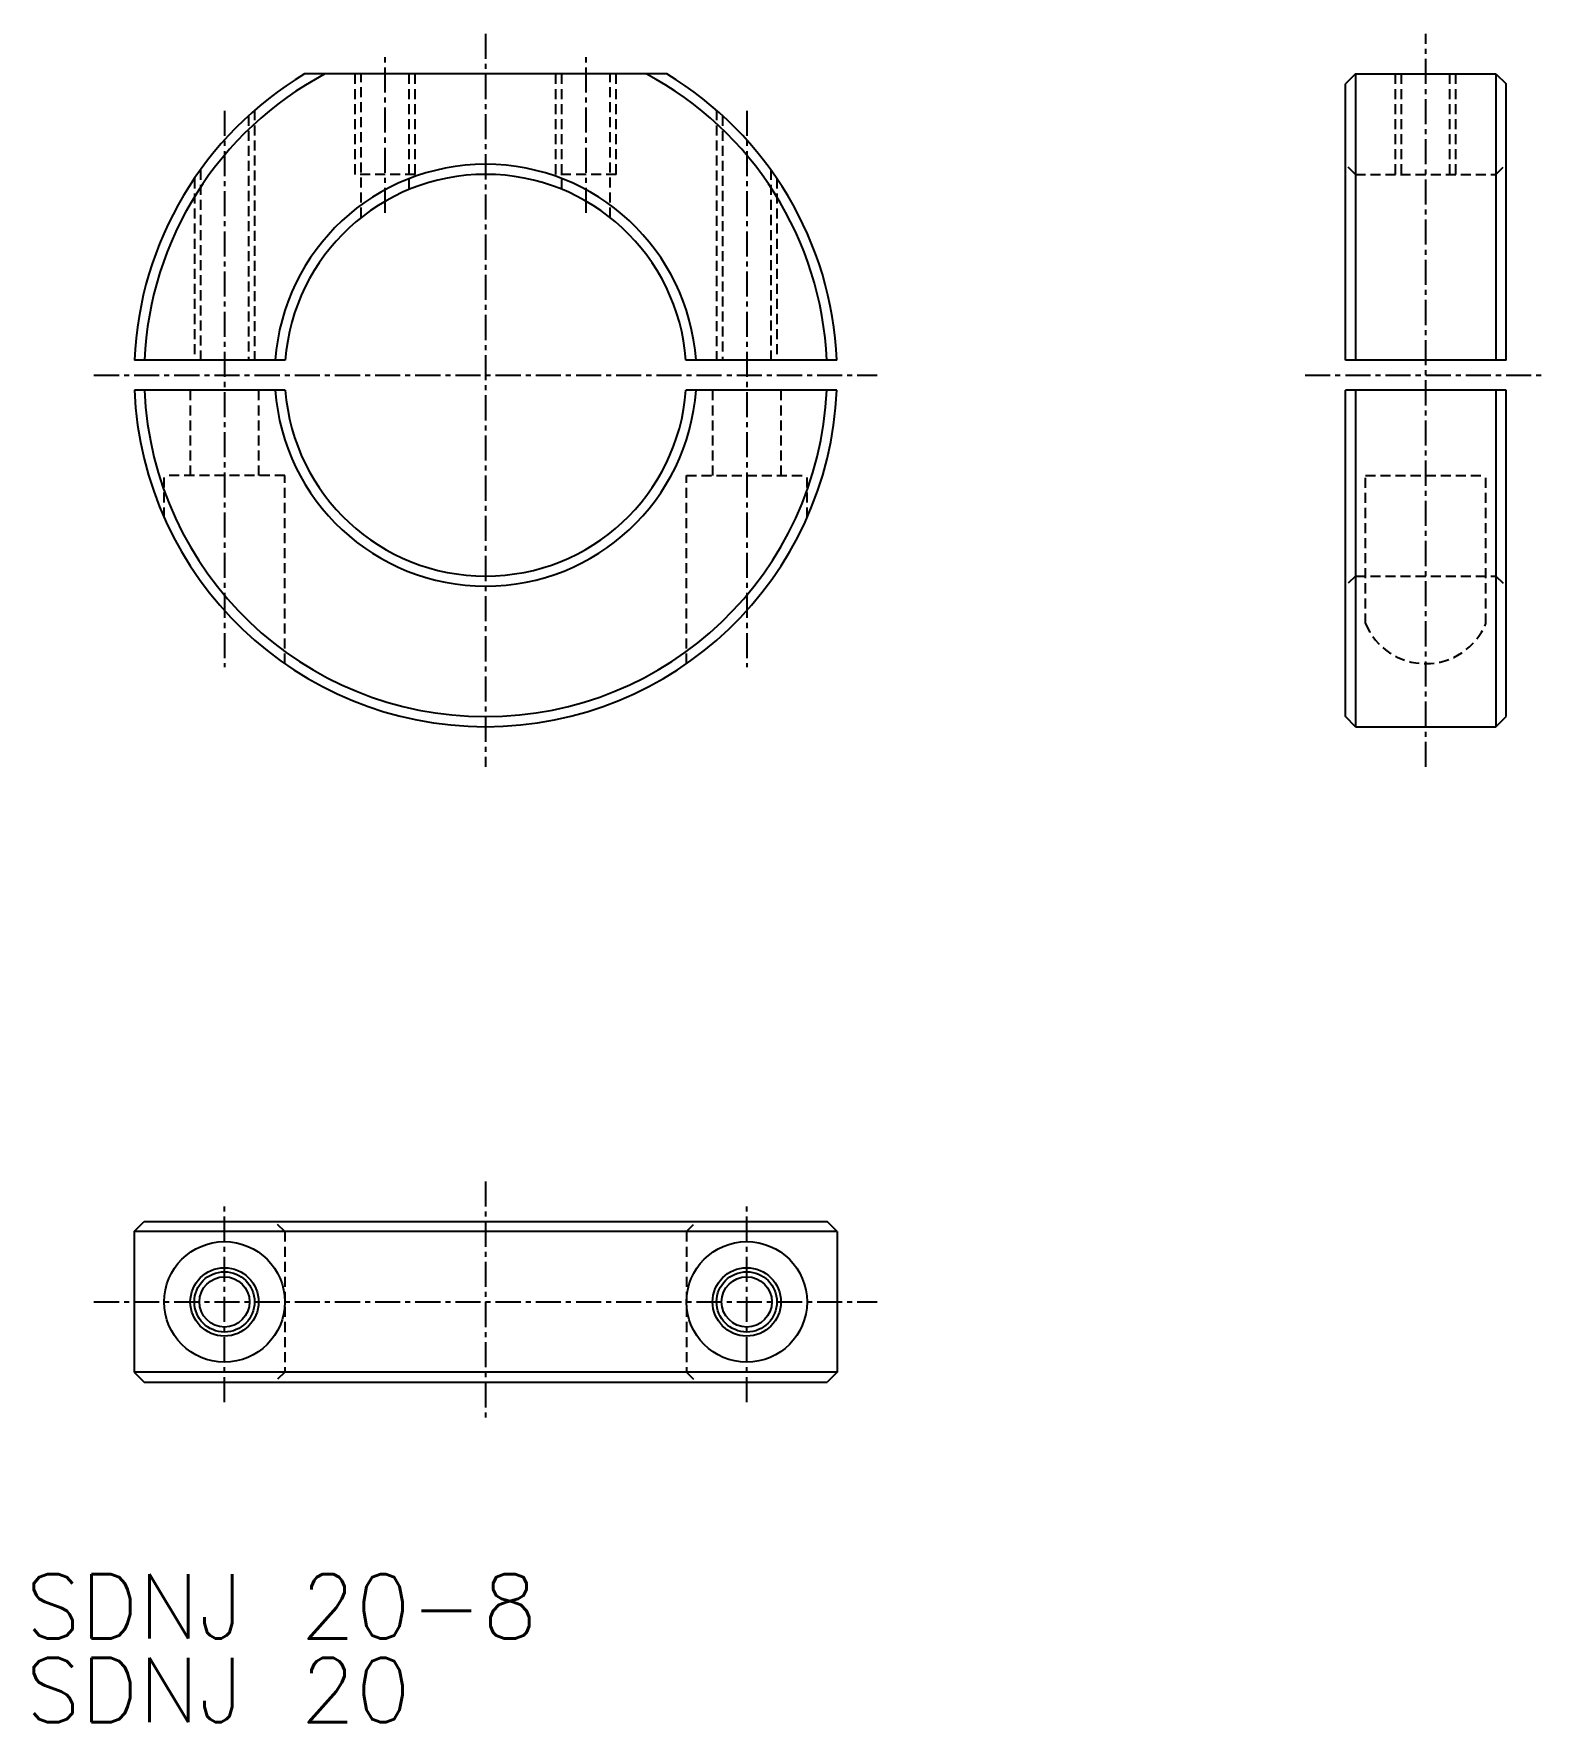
# Model space of a CAD drawing. Extents: x 1155.4 to 1230.7, y -183.1 to -99.
import ezdxf

# ---------------------------------------------------------------- set-up
doc = ezdxf.new("R2010")
doc.units = 0
doc.linetypes.add('CENTER', pattern=[2, 1.25, -0.25, 0.25, -0.25])
doc.linetypes.add('DASHED', pattern=[0.75, 0.5, -0.25])
doc.layers.get('0').update_dxf_attribs({"linetype": 'CONTINUOUS'})
doc.layers.add('CENTER', color=1, linetype='CENTER')
doc.styles.get("Standard").update_dxf_attribs({"font": 'txt.shx', "bigfont": 'bigfont.shx'})

msp = doc.modelspace()

# ---------------------------------------------------------------- linework, layer by layer
at = {"color": 7, "linetype": 'CONTINUOUS'}
for p, q in [((1186.911, -101.036), (1168.884, -101.036)), ((1167.926, -115.286), (1160.414, -115.286)), ((1195.381, -115.286), (1187.869, -115.286)), ((1228.696, -115.286), (1220.696, -115.286)), ((1167.926, -116.786), (1160.414, -116.786)), ((1195.381, -116.786), (1187.869, -116.786)), ((1228.696, -116.786), (1220.696, -116.786))]:
    msp.add_line(p, q, dxfattribs=at)
at = {"color": 3, "linetype": 'DASHED'}
for p, q in [((1171.398, -106.036), (1171.398, -101.036)), ((1171.698, -108.19), (1171.698, -101.036)), ((1174.098, -106.786), (1174.098, -101.036)), ((1174.398, -106.036), (1174.398, -101.036)), ((1181.398, -106.036), (1181.398, -101.036)), ((1181.698, -106.786), (1181.698, -101.036)), ((1184.098, -108.19), (1184.098, -101.036)), ((1184.398, -106.036), (1184.398, -101.036)), ((1223.196, -106.036), (1223.196, -101.036)), ((1223.496, -106.036), (1223.496, -101.036)), ((1225.896, -106.036), (1225.896, -101.036)), ((1226.196, -106.036), (1226.196, -101.036)), ((1166.098, -103.113), (1166.098, -115.286)), ((1166.398, -102.845), (1166.398, -115.286)), ((1189.398, -102.845), (1189.398, -115.286)), ((1189.698, -103.113), (1189.698, -115.286)), ((1163.698, -105.808), (1163.698, -115.286)), ((1192.098, -105.808), (1192.098, -115.286)), ((1221.196, -106.036), (1220.696, -105.536)), ((1228.196, -106.036), (1228.696, -105.536)), ((1163.398, -106.238), (1163.398, -115.286)), ((1174.398, -106.036), (1171.398, -106.036)), ((1184.398, -106.036), (1181.398, -106.036)), ((1192.398, -106.238), (1192.398, -115.286)), ((1221.196, -106.036), (1228.196, -106.036)), ((1163.198, -116.786), (1163.198, -121.036)), ((1166.598, -116.786), (1166.598, -121.036)), ((1189.198, -116.786), (1189.198, -121.036)), ((1192.598, -116.786), (1192.598, -121.036)), ((1167.898, -121.036), (1161.898, -121.036)), ((1161.898, -123.125), (1161.898, -121.036)), ((1167.898, -130.397), (1167.898, -121.036)), ((1187.898, -130.397), (1187.898, -121.036)), ((1187.898, -121.036), (1193.898, -121.036)), ((1193.898, -123.125), (1193.898, -121.036)), ((1221.696, -128.397), (1221.696, -121.036)), ((1221.696, -121.036), (1227.696, -121.036)), ((1227.696, -128.397), (1227.696, -121.036)), ((1221.196, -126.036), (1220.696, -126.536)), ((1221.196, -126.036), (1228.196, -126.036)), ((1228.196, -126.036), (1228.696, -126.536)), ((1167.898, -158.675), (1167.398, -158.175)), ((1167.898, -158.675), (1167.898, -165.675)), ((1187.898, -158.675), (1188.398, -158.175)), ((1187.898, -158.675), (1187.898, -165.675)), ((1167.898, -165.675), (1167.398, -166.175)), ((1187.898, -165.675), (1188.398, -166.175))]:
    msp.add_line(p, q, dxfattribs=at)
for p, q in [((1221.196, -101.036), (1220.696, -101.536)), ((1220.696, -115.286), (1220.696, -101.536)), ((1221.196, -101.036), (1228.196, -101.036)), ((1221.196, -101.036), (1221.196, -115.286)), ((1228.196, -101.036), (1228.696, -101.536)), ((1228.196, -101.036), (1228.196, -115.286)), ((1228.696, -115.286), (1228.696, -101.536)), ((1220.696, -133.036), (1220.696, -116.786)), ((1221.196, -116.786), (1221.196, -133.536)), ((1228.196, -116.786), (1228.196, -133.536)), ((1228.696, -133.036), (1228.696, -116.786)), ((1221.196, -133.536), (1220.696, -133.036)), ((1221.196, -133.536), (1228.196, -133.536)), ((1228.196, -133.536), (1228.696, -133.036)), ((1160.398, -158.675), (1160.898, -158.175)), ((1160.398, -158.675), (1160.398, -165.675)), ((1195.398, -158.675), (1160.398, -158.675)), ((1160.898, -158.175), (1194.898, -158.175)), ((1195.398, -158.675), (1194.898, -158.175)), ((1195.398, -158.675), (1195.398, -165.675)), ((1160.398, -165.675), (1160.898, -166.175)), ((1195.398, -165.675), (1160.398, -165.675)), ((1160.898, -166.175), (1194.898, -166.175)), ((1195.398, -165.675), (1194.898, -166.175))]:
    msp.add_line(p, q)
for centre in [(1164.898, -162.175), (1190.898, -162.175)]:
    msp.add_circle(centre, 3)
at = {"color": 7, "linetype": 'CONTINUOUS'}
for centre, radius in [((1164.898, -162.175), 1.7), ((1190.898, -162.175), 1.7), ((1164.898, -162.175), 1.25), ((1190.898, -162.175), 1.25)]:
    msp.add_circle(centre, radius, dxfattribs=at)
at = {"color": 3, "linetype": 'CONTINUOUS'}
for centre in [(1164.898, -162.175), (1190.898, -162.175)]:
    msp.add_circle(centre, 1.5, dxfattribs=at)
at = {"color": 7, "linetype": 'CONTINUOUS'}
for radius, start, end in [(17.5, 121.00272, 177.54371), (17, 118.07249, 177.47142), (17, 2.52858, 61.92751), (17.5, 2.45629, 58.99728), (10.5, 4.09604, 175.90396), (10, 4.30122, 175.69878), (17.5, 182.45629, 357.54371), (17, 182.52858, 357.47142), (10.5, 184.09604, 270), (10, 184.30122, 270), (10, 270, 355.69878), (10.5, 270, 355.90396)]:
    msp.add_arc((1177.898, -116.036), radius, start, end, dxfattribs=at)
at = {"color": 3, "linetype": 'DASHED'}
msp.add_arc((1224.696, -127.147), 3.25, 202.61986, 337.38014, dxfattribs=at)
at = {"layer": 'CENTER', "color": 1, "linetype": 'CENTER'}
for p, q in [((1177.898, -99.036), (1177.898, -135.536)), ((1224.696, -135.536), (1224.696, -99.036)), ((1172.898, -107.958), (1172.898, -100.036)), ((1182.898, -107.958), (1182.898, -100.036)), ((1164.898, -102.873), (1164.898, -130.57)), ((1190.898, -102.873), (1190.898, -130.57)), ((1158.398, -116.036), (1197.398, -116.036)), ((1218.696, -116.036), (1230.696, -116.036)), ((1177.898, -156.175), (1177.898, -168.175)), ((1164.898, -167.175), (1164.898, -157.175)), ((1190.898, -167.175), (1190.898, -157.175)), ((1158.398, -162.175), (1197.398, -162.175))]:
    msp.add_line(p, q, dxfattribs=at)

# ---------------------------------------------------------------- texts
for s, p in [('SDNJ 20-8', (1154.993, -178.934)), ('SDNJ 20', (1154.993, -183.103))]:
    msp.add_text(s, height=3.2).set_placement(p)

doc.saveas('drawing.dxf')
